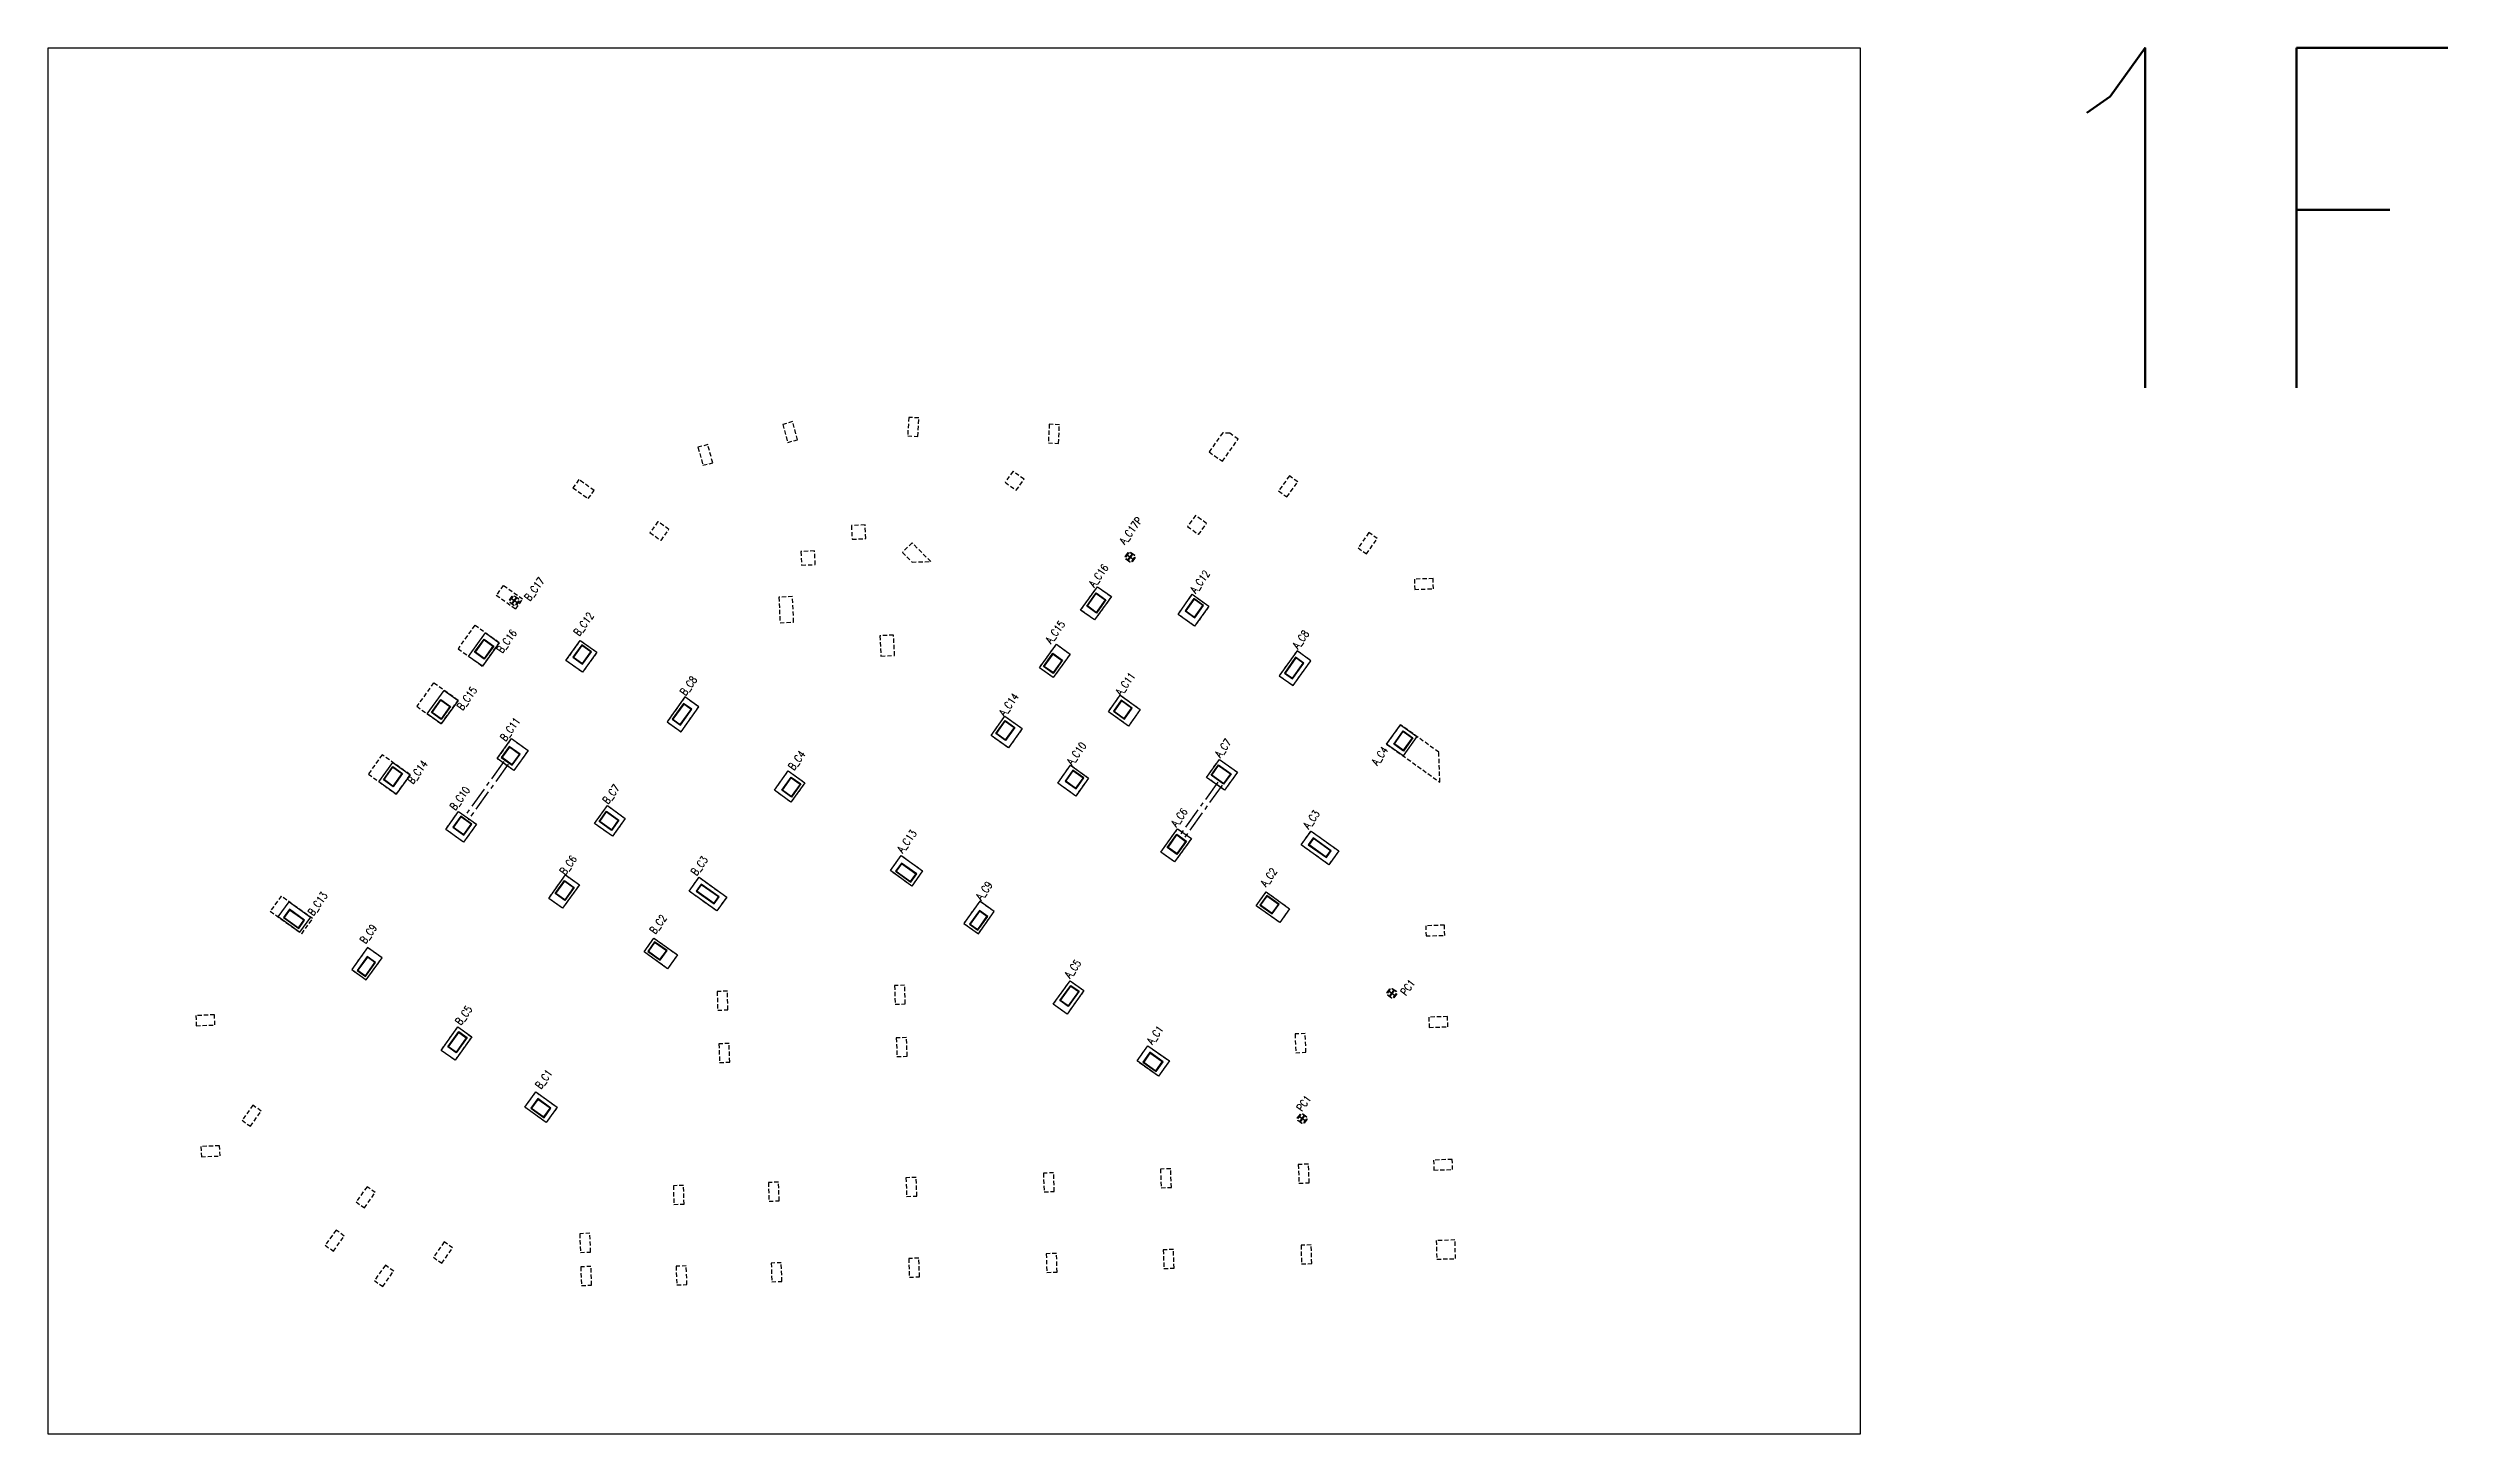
# Model space of a CAD drawing. Header units: millimetres. Extents: x 50002 to 69886, y 27475 to 200427.
# Drawn here: x 50002 to 64126, y 27475 to 35631 of the extents above; entities that cross this region are included whole.
import ezdxf
from ezdxf.enums import TextEntityAlignment as Align

# ---------------------------------------------------------------- set-up
doc = ezdxf.new("R2010")
doc.units = ezdxf.units.MM
doc.header["$LTSCALE"] = 100
doc.header["$MEASUREMENT"] = 0
doc.linetypes.add('CENTER', pattern=[2, 1.25, -0.25, 0.25, -0.25])
doc.linetypes.add('HIDDEN', pattern=[0.375, 0.25, -0.125])
for name, color, linetype in [('TC-COLUMN', 1, 'Continuous'), ('TC-TC', 4, 'Continuous'), ('TC-虛柱', 4, 'HIDDEN'), ('TC-鋼柱', 11, 'Continuous')]:
    doc.layers.add(name, color=color, linetype=linetype)
doc.layers.add('TC-鋼粱(隱藏)', color=183, linetype='CENTER', plot=False)
doc.styles.get("Standard").update_dxf_attribs({"font": 'txt.shx', "width": 0.8, "bigfont": 'ae.shx'})

msp = doc.modelspace()

# ---------------------------------------------------------------- linework, layer by layer
at = {"layer": 'Defpoints'}
for points in [[(50002, 27475), (50002, 35631), (60666, 35631)], [(60666, 35631), (60666, 27475), (50002, 27475)]]:
    msp.add_lwpolyline(points, dxfattribs=at)
at = {"layer": 'TC-COLUMN'}
for points in [[(56079, 32323), (56178, 32461), (56260, 32403), (56161, 32265)], [(56652, 32298), (56736, 32416), (56834, 32346), (56750, 32229)], [(52477, 32051), (52576, 32189), (52657, 32131), (52558, 31993)], [(53050, 32026), (53134, 32144), (53232, 32075), (53147, 31957)], [(55837, 31984), (55936, 32122), (56017, 32064), (55918, 31926)], [(57248, 31937), (57329, 31879), (57434, 32025), (57353, 32084)], [(52234, 31712), (52333, 31850), (52415, 31792), (52316, 31654)], [(53645, 31665), (53727, 31607), (53831, 31753), (53750, 31812)], [(56312, 31823), (56430, 31738), (56360, 31641), (56242, 31725)], [(55633, 31699), (55735, 31626), (55654, 31512), (55552, 31585)], [(57879, 31535), (57961, 31649), (58058, 31579), (57977, 31465)], [(52646, 31449), (52730, 31567), (52827, 31497), (52743, 31379)], [(52031, 31427), (52133, 31354), (52051, 31241), (51949, 31313)], [(54277, 31263), (54358, 31377), (54456, 31307), (54374, 31193)], [(56020, 31411), (56125, 31335), (56050, 31229), (55944, 31305)], [(56896, 31445), (57002, 31369), (56926, 31264), (56820, 31339)], [(52417, 31139), (52523, 31063), (52447, 30957), (52342, 31033)], [(53294, 31173), (53399, 31097), (53324, 30992), (53218, 31067)], [(56551, 30899), (56650, 31037), (56731, 30979), (56632, 30841)], [(55023, 30879), (55149, 30789), (55085, 30699), (54959, 30790)], [(52949, 30627), (53047, 30765), (53129, 30707), (53030, 30569)], [(57251, 30485), (57112, 30583), (57171, 30665), (57309, 30566)], [(51420, 30607), (51546, 30517), (51482, 30428), (51356, 30518)], [(55570, 30549), (55485, 30610), (55392, 30480), (55477, 30419)], [(53648, 30213), (53510, 30312), (53568, 30393), (53706, 30294)], [(51968, 30277), (51882, 30338), (51789, 30208), (51874, 30147)], [(55918, 30004), (56017, 30142), (56098, 30084), (55999, 29946)], [(52315, 29732), (52414, 29871), (52495, 29812), (52397, 29674)], [(56474, 29760), (56601, 29670), (56537, 29580), (56411, 29670)], [(52872, 29488), (52998, 29398), (52934, 29308), (52808, 29398)]]:
    msp.add_lwpolyline(points, close=True, dxfattribs=at)
for points in [[(57377, 30941), (57435, 31023), (57598, 30906), (57540, 30825), (57377, 30941)], [(53775, 30669), (53833, 30751), (53996, 30634), (53937, 30553), (53775, 30669)]]:
    msp.add_lwpolyline(points, dxfattribs=at)
at = {"layer": 'TC-虛柱'}
for points in [[(54355, 33310), (54413, 33325), (54384, 33432), (54326, 33416)], [(55061, 33348), (55121, 33345), (55127, 33454), (55067, 33457)], [(55889, 33307), (55949, 33304), (55954, 33414), (55894, 33417)], [(56915, 33366), (56835, 33254), (56913, 33199), (57006, 33329), (56957, 33364)], [(53856, 33175), (53914, 33190), (53885, 33297), (53827, 33281)], [(53126, 33091), (53091, 33043), (53181, 32979), (53216, 33027)], [(55635, 33075), (55700, 33028), (55746, 33093), (55681, 33140)], [(57244, 33024), (57293, 32989), (57357, 33078), (57308, 33113)], [(53544, 32779), (53610, 32733), (53656, 32798), (53591, 32844)], [(54734, 32740), (54814, 32744), (54810, 32824), (54730, 32820)], [(56708, 32815), (56773, 32768), (56820, 32833), (56755, 32880)], [(57712, 32689), (57761, 32654), (57825, 32744), (57776, 32779)], [(54437, 32588), (54517, 32591), (54513, 32671), (54433, 32667)], [(58043, 32505), (58045, 32445), (58155, 32449), (58153, 32509)], [(52681, 32468), (52640, 32411), (52754, 32330), (52795, 32387)], [(54310, 32249), (54390, 32253), (54383, 32403), (54303, 32399)], [(56079, 32323), (56178, 32461), (56260, 32403), (56161, 32265)], [(56652, 32298), (56736, 32416), (56834, 32346), (56750, 32229)], [(52559, 31993), (52657, 32131), (52513, 32234), (52415, 32096)], [(53050, 32026), (53134, 32144), (53232, 32075), (53147, 31957)], [(54904, 32052), (54984, 32056), (54978, 32176), (54898, 32172)], [(55837, 31984), (55936, 32122), (56017, 32064), (55918, 31926)], [(57248, 31937), (57329, 31879), (57434, 32025), (57353, 32084)], [(52316, 31654), (52415, 31792), (52271, 31895), (52172, 31757)], [(53645, 31665), (53727, 31607), (53831, 31753), (53750, 31812)], [(56312, 31823), (56430, 31738), (56360, 31641), (56242, 31725)], [(55633, 31699), (55735, 31626), (55654, 31512), (55552, 31585)], [(52646, 31449), (52730, 31567), (52827, 31497), (52743, 31379)], [(52051, 31240), (52133, 31354), (51968, 31472), (51887, 31358)], [(54277, 31263), (54358, 31377), (54456, 31307), (54374, 31193)], [(56020, 31411), (56125, 31335), (56050, 31229), (55944, 31305)], [(56896, 31445), (57002, 31369), (56926, 31264), (56820, 31339)], [(52417, 31139), (52523, 31063), (52447, 30957), (52342, 31033)], [(53294, 31173), (53399, 31097), (53324, 30992), (53218, 31067)], [(56551, 30899), (56650, 31037), (56731, 30979), (56632, 30841)], [(55023, 30879), (55149, 30789), (55085, 30699), (54959, 30790)], [(52949, 30627), (53047, 30765), (53129, 30707), (53030, 30569)], [(57251, 30485), (57112, 30583), (57171, 30665), (57309, 30566)], [(51495, 30419), (51559, 30508), (51374, 30640), (51310, 30551)], [(55570, 30549), (55485, 30610), (55392, 30480), (55477, 30419)], [(53648, 30213), (53510, 30312), (53568, 30393), (53706, 30294)], [(58110, 30466), (58112, 30406), (58222, 30409), (58220, 30469)], [(51968, 30277), (51882, 30338), (51789, 30208), (51874, 30147)], [(55043, 30116), (54984, 30114), (54987, 30004), (55047, 30006)], [(55918, 30004), (56017, 30142), (56098, 30084), (55999, 29946)], [(54000, 30081), (53940, 30079), (53943, 29969), (54003, 29971)], [(50984, 29882), (50981, 29942), (50872, 29937), (50874, 29877)], [(52315, 29732), (52414, 29871), (52495, 29812), (52397, 29674)], [(55054, 29808), (54994, 29806), (54998, 29696), (55058, 29698)], [(57401, 29831), (57341, 29829), (57345, 29719), (57405, 29721)], [(58128, 29928), (58130, 29868), (58240, 29871), (58238, 29931)], [(54010, 29773), (53950, 29771), (53954, 29661), (54014, 29663)], [(56474, 29760), (56601, 29670), (56537, 29580), (56411, 29670)], [(51256, 29375), (51208, 29410), (51144, 29321), (51193, 29286)], [(52872, 29488), (52998, 29398), (52934, 29308), (52808, 29398)], [(51014, 29111), (51011, 29171), (50901, 29167), (50904, 29107)], [(54301, 28957), (54241, 28955), (54245, 28845), (54305, 28847)], [(55111, 28985), (55051, 28983), (55055, 28873), (55115, 28875)], [(55920, 29012), (55860, 29010), (55864, 28900), (55924, 28902)], [(56609, 29036), (56549, 29034), (56553, 28924), (56613, 28926)], [(57420, 29063), (57360, 29061), (57364, 28951), (57424, 28953)], [(58156, 29087), (58158, 29028), (58268, 29031), (58266, 29091)], [(51928, 28896), (51879, 28930), (51815, 28841), (51864, 28806)], [(53742, 28938), (53682, 28936), (53685, 28826), (53745, 28828)], [(51745, 28640), (51697, 28675), (51633, 28586), (51681, 28551)], [(52383, 28570), (52334, 28605), (52270, 28515), (52319, 28480)], [(53191, 28656), (53131, 28653), (53135, 28544), (53195, 28546)], [(55937, 28538), (55877, 28536), (55880, 28426), (55940, 28428)], [(56625, 28561), (56565, 28559), (56569, 28449), (56629, 28451)], [(57436, 28588), (57376, 28586), (57379, 28476), (57439, 28478)], [(58175, 28504), (58285, 28507), (58282, 28617), (58172, 28613)], [(52036, 28433), (51987, 28468), (51923, 28378), (51972, 28343)], [(53197, 28461), (53137, 28459), (53141, 28349), (53201, 28351)], [(53758, 28464), (53698, 28462), (53702, 28352), (53762, 28354)], [(54317, 28483), (54258, 28481), (54261, 28371), (54321, 28373)], [(55127, 28510), (55067, 28508), (55071, 28398), (55131, 28400)]]:
    msp.add_lwpolyline(points, close=True, dxfattribs=at)
for points in [[(55087, 32606), (55197, 32609), (55087, 32719), (55030, 32663), (55087, 32606)], [(58193, 31311), (58187, 31487), (57961, 31649), (57879, 31535), (58193, 31311)], [(57377, 30941), (57435, 31023), (57598, 30906), (57540, 30825), (57377, 30941)], [(53775, 30669), (53833, 30751), (53996, 30634), (53937, 30553), (53775, 30669)]]:
    msp.add_lwpolyline(points, dxfattribs=at)
at = {"layer": 'TC-鋼柱'}
for points in [[(56342, 32637), (56359, 32662), (56362, 32660), (56353, 32648), (56370, 32636), (56383, 32653), (56371, 32661), (56373, 32664), (56397, 32646), (56396, 32644), (56384, 32652), (56372, 32635), (56389, 32623), (56397, 32634), (56400, 32632), (56382, 32608), (56380, 32610), (56388, 32621), (56371, 32633), (56359, 32616), (56370, 32608), (56368, 32606), (56344, 32623), (56346, 32626), (56357, 32618), (56369, 32635), (56352, 32647), (56344, 32635)], [(52717, 32381), (52734, 32406), (52737, 32404), (52729, 32392), (52746, 32380), (52758, 32397), (52747, 32405), (52748, 32408), (52773, 32390), (52771, 32388), (52760, 32396), (52747, 32379), (52764, 32367), (52773, 32378), (52775, 32377), (52758, 32352), (52755, 32354), (52763, 32365), (52746, 32377), (52734, 32360), (52745, 32352), (52744, 32350), (52719, 32367), (52721, 32370), (52732, 32362), (52745, 32379), (52727, 32391), (52719, 32379)], [(56170, 32424), (56227, 32383), (56172, 32306), (56115, 32347)], [(56171, 32420), (56223, 32383), (56171, 32310), (56119, 32348)], [(56751, 32277), (56803, 32350), (56746, 32391), (56694, 32318)], [(56750, 32281), (56799, 32350), (56747, 32387), (56698, 32318)], [(52568, 32152), (52625, 32111), (52569, 32034), (52512, 32075)], [(52568, 32148), (52620, 32111), (52569, 32038), (52517, 32076)], [(53148, 32005), (53200, 32078), (53144, 32119), (53091, 32046)], [(53147, 32009), (53196, 32078), (53144, 32115), (53095, 32047)], [(55916, 32069), (55973, 32028), (55918, 31951), (55861, 31991)], [(55917, 32064), (55969, 32027), (55917, 31955), (55865, 31992)], [(57326, 31918), (57393, 32011), (57344, 32046), (57278, 31953)], [(57326, 31922), (57389, 32011), (57345, 32042), (57282, 31953)], [(52314, 31797), (52371, 31756), (52315, 31679), (52258, 31720)], [(52314, 31793), (52366, 31755), (52315, 31683), (52263, 31720)], [(56337, 31682), (56383, 31747), (56318, 31793), (56272, 31728)], [(56336, 31686), (56379, 31746), (56319, 31789), (56276, 31729)], [(53724, 31646), (53791, 31740), (53742, 31774), (53675, 31681)], [(53723, 31650), (53787, 31739), (53743, 31770), (53679, 31682)], [(55634, 31674), (55691, 31633), (55636, 31556), (55579, 31597)], [(55635, 31670), (55687, 31633), (55635, 31560), (55583, 31597)], [(52734, 31410), (52781, 31475), (52716, 31521), (52669, 31456)], [(52734, 31414), (52777, 31474), (52717, 31517), (52674, 31457)], [(57977, 31612), (58034, 31571), (57979, 31494), (57922, 31535)], [(57978, 31608), (58030, 31571), (57978, 31498), (57926, 31536)], [(52031, 31402), (52088, 31361), (52033, 31284), (51976, 31325)], [(52032, 31398), (52084, 31361), (52032, 31288), (51980, 31326)], [(56052, 31271), (56098, 31336), (56033, 31382), (55987, 31317)], [(56051, 31275), (56094, 31335), (56034, 31378), (55991, 31318)], [(56891, 31412), (56964, 31359), (56920, 31298), (56847, 31351)], [(56891, 31408), (56960, 31359), (56920, 31303), (56851, 31351)], [(54375, 31340), (54432, 31300), (54377, 31222), (54320, 31263)], [(54376, 31336), (54428, 31299), (54376, 31226), (54324, 31264)], [(52449, 30999), (52496, 31064), (52431, 31111), (52384, 31046)], [(52449, 31003), (52492, 31063), (52432, 31106), (52389, 31046)], [(53288, 31140), (53362, 31088), (53318, 31027), (53245, 31079)], [(53289, 31136), (53357, 31087), (53317, 31031), (53249, 31080)], [(56645, 31004), (56702, 30963), (56646, 30886), (56589, 30927)], [(56645, 31000), (56697, 30962), (56646, 30890), (56594, 30927)], [(57525, 30867), (57554, 30907), (57448, 30983), (57419, 30942)], [(57524, 30871), (57550, 30907), (57449, 30979), (57423, 30943)], [(55079, 30722), (55114, 30771), (55025, 30835), (54990, 30786)], [(55078, 30726), (55110, 30770), (55025, 30830), (54994, 30786)], [(53042, 30732), (53099, 30691), (53044, 30614), (52987, 30655)], [(53043, 30728), (53095, 30691), (53043, 30618), (52991, 30655)], [(53922, 30595), (53951, 30635), (53846, 30711), (53817, 30670)], [(53922, 30599), (53947, 30635), (53846, 30707), (53821, 30671)], [(51477, 30450), (51512, 30499), (51422, 30563), (51387, 30514)], [(51476, 30454), (51507, 30498), (51423, 30558), (51391, 30515)], [(55473, 30440), (55532, 30521), (55483, 30556), (55425, 30475)], [(55473, 30444), (55527, 30521), (55483, 30552), (55429, 30475)], [(57207, 30535), (57247, 30592), (57174, 30644), (57133, 30587)], [(57206, 30539), (57243, 30591), (57175, 30640), (57137, 30588)], [(53604, 30263), (53645, 30320), (53572, 30372), (53531, 30315)], [(51871, 30168), (51929, 30249), (51880, 30284), (51822, 30203)], [(51870, 30172), (51925, 30249), (51881, 30280), (51826, 30204)], [(53603, 30267), (53641, 30319), (53572, 30368), (53535, 30316)], [(56021, 30115), (56070, 30080), (56006, 29990), (55957, 30025)], [(56022, 30110), (56066, 30079), (56005, 29994), (55961, 30026)], [(57882, 30071), (57899, 30095), (57901, 30093), (57893, 30082), (57910, 30070), (57923, 30087), (57911, 30095), (57913, 30097), (57937, 30080), (57936, 30077), (57924, 30086), (57912, 30068), (57929, 30056), (57937, 30068), (57940, 30066), (57922, 30041), (57920, 30043), (57928, 30055), (57911, 30067), (57899, 30050), (57910, 30042), (57908, 30039), (57884, 30057), (57886, 30059), (57897, 30051), (57909, 30068), (57892, 30080), (57884, 30069)], [(52419, 29843), (52468, 29808), (52404, 29718), (52355, 29753)], [(52419, 29838), (52463, 29807), (52403, 29722), (52359, 29754)], [(56523, 29608), (56564, 29665), (56486, 29721), (56446, 29664)], [(56522, 29613), (56559, 29665), (56487, 29716), (56450, 29664)], [(52921, 29336), (52961, 29393), (52884, 29449), (52843, 29392)], [(52920, 29341), (52957, 29393), (52885, 29444), (52847, 29392)], [(57354, 29333), (57372, 29358), (57374, 29356), (57366, 29344), (57383, 29332), (57395, 29349), (57384, 29357), (57386, 29360), (57410, 29342), (57408, 29340), (57397, 29348), (57385, 29331), (57402, 29319), (57410, 29330), (57412, 29328), (57395, 29304), (57393, 29306), (57401, 29317), (57384, 29329), (57371, 29312), (57383, 29304), (57381, 29302), (57357, 29319), (57358, 29322), (57370, 29313), (57382, 29331), (57365, 29343), (57357, 29331)]]:
    msp.add_lwpolyline(points, close=True, dxfattribs=at)
at = {"layer": 'TC-鋼粱(隱藏)'}
for p, q in [((52684, 31433), (52452, 31108)), ((52709, 31416), (52476, 31090)), ((56886, 31311), (56665, 31002)), ((56911, 31293), (56690, 30984))]:
    msp.add_line(p, q, dxfattribs=at)

# ---------------------------------------------------------------- texts
at = {"layer": 'Defpoints', "color": 3, "width": 0.8}
msp.add_text('1F', height=2000, rotation=360, dxfattribs=at).set_placement((61589, 35631), align=Align.TOP_LEFT)
at = {"layer": 'TC-TC', "width": 0.8}
for s, rotation, p in [('A_C17P', 53.6835, (56374, 32791)), ('B_C17', 53.6835, (52864, 32447)), ('A_C16', 53.6835, (56184, 32526)), ('A_C12', 53.6835, (56781, 32490)), ('B_C16', 53.6835, (52701, 32140)), ('B_C12', 53.6835, (53154, 32241)), ('A_C15', 53.6835, (55929, 32194)), ('A_C8', 53.6835, (57374, 32150)), ('B_C8', 53.6835, (53771, 31878)), ('A_C11', 53.6835, (56342, 31889)), ('B_C15', 53.6835, (52467, 31804)), ('A_C14', 53.6835, (55656, 31767)), ('B_C11', 53.6835, (52721, 31622)), ('A_C10', 53.6835, (56054, 31479)), ('A_C7', 53.6835, (56917, 31511)), ('A_C4', 55.1966, (57839, 31465)), ('B_C14', 53.6835, (52176, 31370)), ('B_C4', 53.6835, (54408, 31439)), ('B_C10', 53.6835, (52425, 31216)), ('B_C7', 53.6835, (53315, 31240)), ('A_C6', 53.6835, (56659, 31103)), ('A_C3', 53.6835, (57437, 31091)), ('A_C13', 53.6835, (55056, 30963)), ('B_C6', 53.6835, (53063, 30823)), ('B_C3', 53.6835, (53835, 30819)), ('A_C2', 53.6835, (57186, 30751)), ('B_C13', 55.1966, (51588, 30595)), ('A_C9', 53.6835, (55511, 30672)), ('B_C2', 53.6835, (53592, 30475)), ('B_C9', 53.6835, (51887, 30418)), ('A_C5', 53.6835, (56033, 30212)), ('PC1', 53.6835, (58004, 30103)), ('B_C5', 53.6835, (52448, 29939)), ('A_C1', 53.6835, (56517, 29823)), ('B_C1', 53.6835, (52919, 29563)), ('PC1', 53.6835, (57392, 29421))]:
    msp.add_text(s, height=45, rotation=rotation, dxfattribs=at).set_placement(p, align=Align.MIDDLE_CENTER)

doc.saveas('drawing.dxf')
